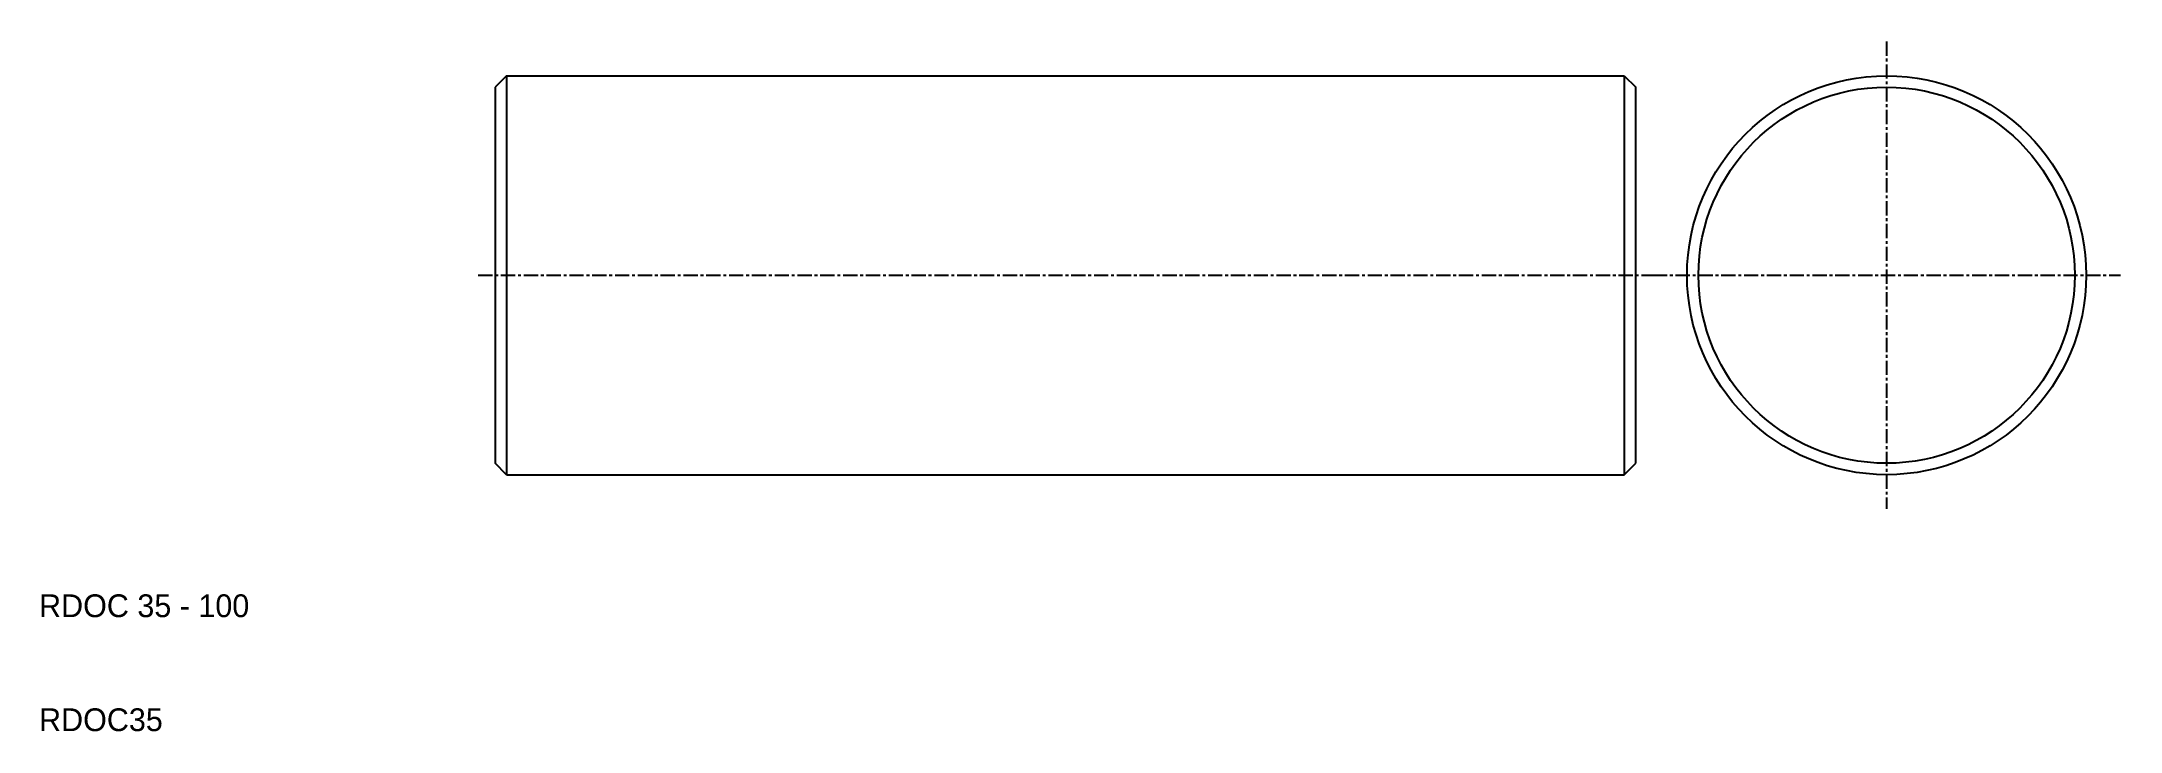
# Model space of a CAD drawing. Extents: x 10 to 192, y 10 to 70.
import ezdxf

# ---------------------------------------------------------------- set-up
doc = ezdxf.new("R2010")
doc.units = 0
doc.linetypes.add('CENTER', pattern=[2, 1.25, -0.25, 0.25, -0.25])
doc.layers.get('0').update_dxf_attribs({"linetype": 'CONTINUOUS'})
doc.layers.add('CENTER', color=1, linetype='CENTER')

msp = doc.modelspace()

# ---------------------------------------------------------------- linework, layer by layer
at = {"color": 7, "linetype": 'CONTINUOUS'}
for p, q in [((51, 67.5), (50, 66.5)), ((51, 67.5), (149, 67.5)), ((51, 67.5), (51, 32.5)), ((149, 67.5), (149, 32.5)), ((149, 67.5), (150, 66.5)), ((50, 66.5), (50, 33.5)), ((150, 33.5), (150, 66.5)), ((51, 32.5), (50, 33.5)), ((149, 32.5), (150, 33.5)), ((51, 32.5), (149, 32.5))]:
    msp.add_line(p, q, dxfattribs=at)
for radius in [17.5, 16.5]:
    msp.add_circle((172, 50), radius, dxfattribs=at)
at = {"layer": 'CENTER', "color": 1, "linetype": 'CENTER'}
for p, q in [((172, 70.5), (172, 29.5)), ((48.5, 50), (151.5, 50)), ((151.5, 50), (192.5, 50))]:
    msp.add_line(p, q, dxfattribs=at)

# ---------------------------------------------------------------- texts
at = {"color": 7, "linetype": 'CONTINUOUS'}
for s, p in [('RDOC 35 - 100', (10, 20)), ('RDOC35', (10, 10))]:
    msp.add_text(s, height=2, dxfattribs=at).set_placement(p)

doc.saveas('drawing.dxf')
